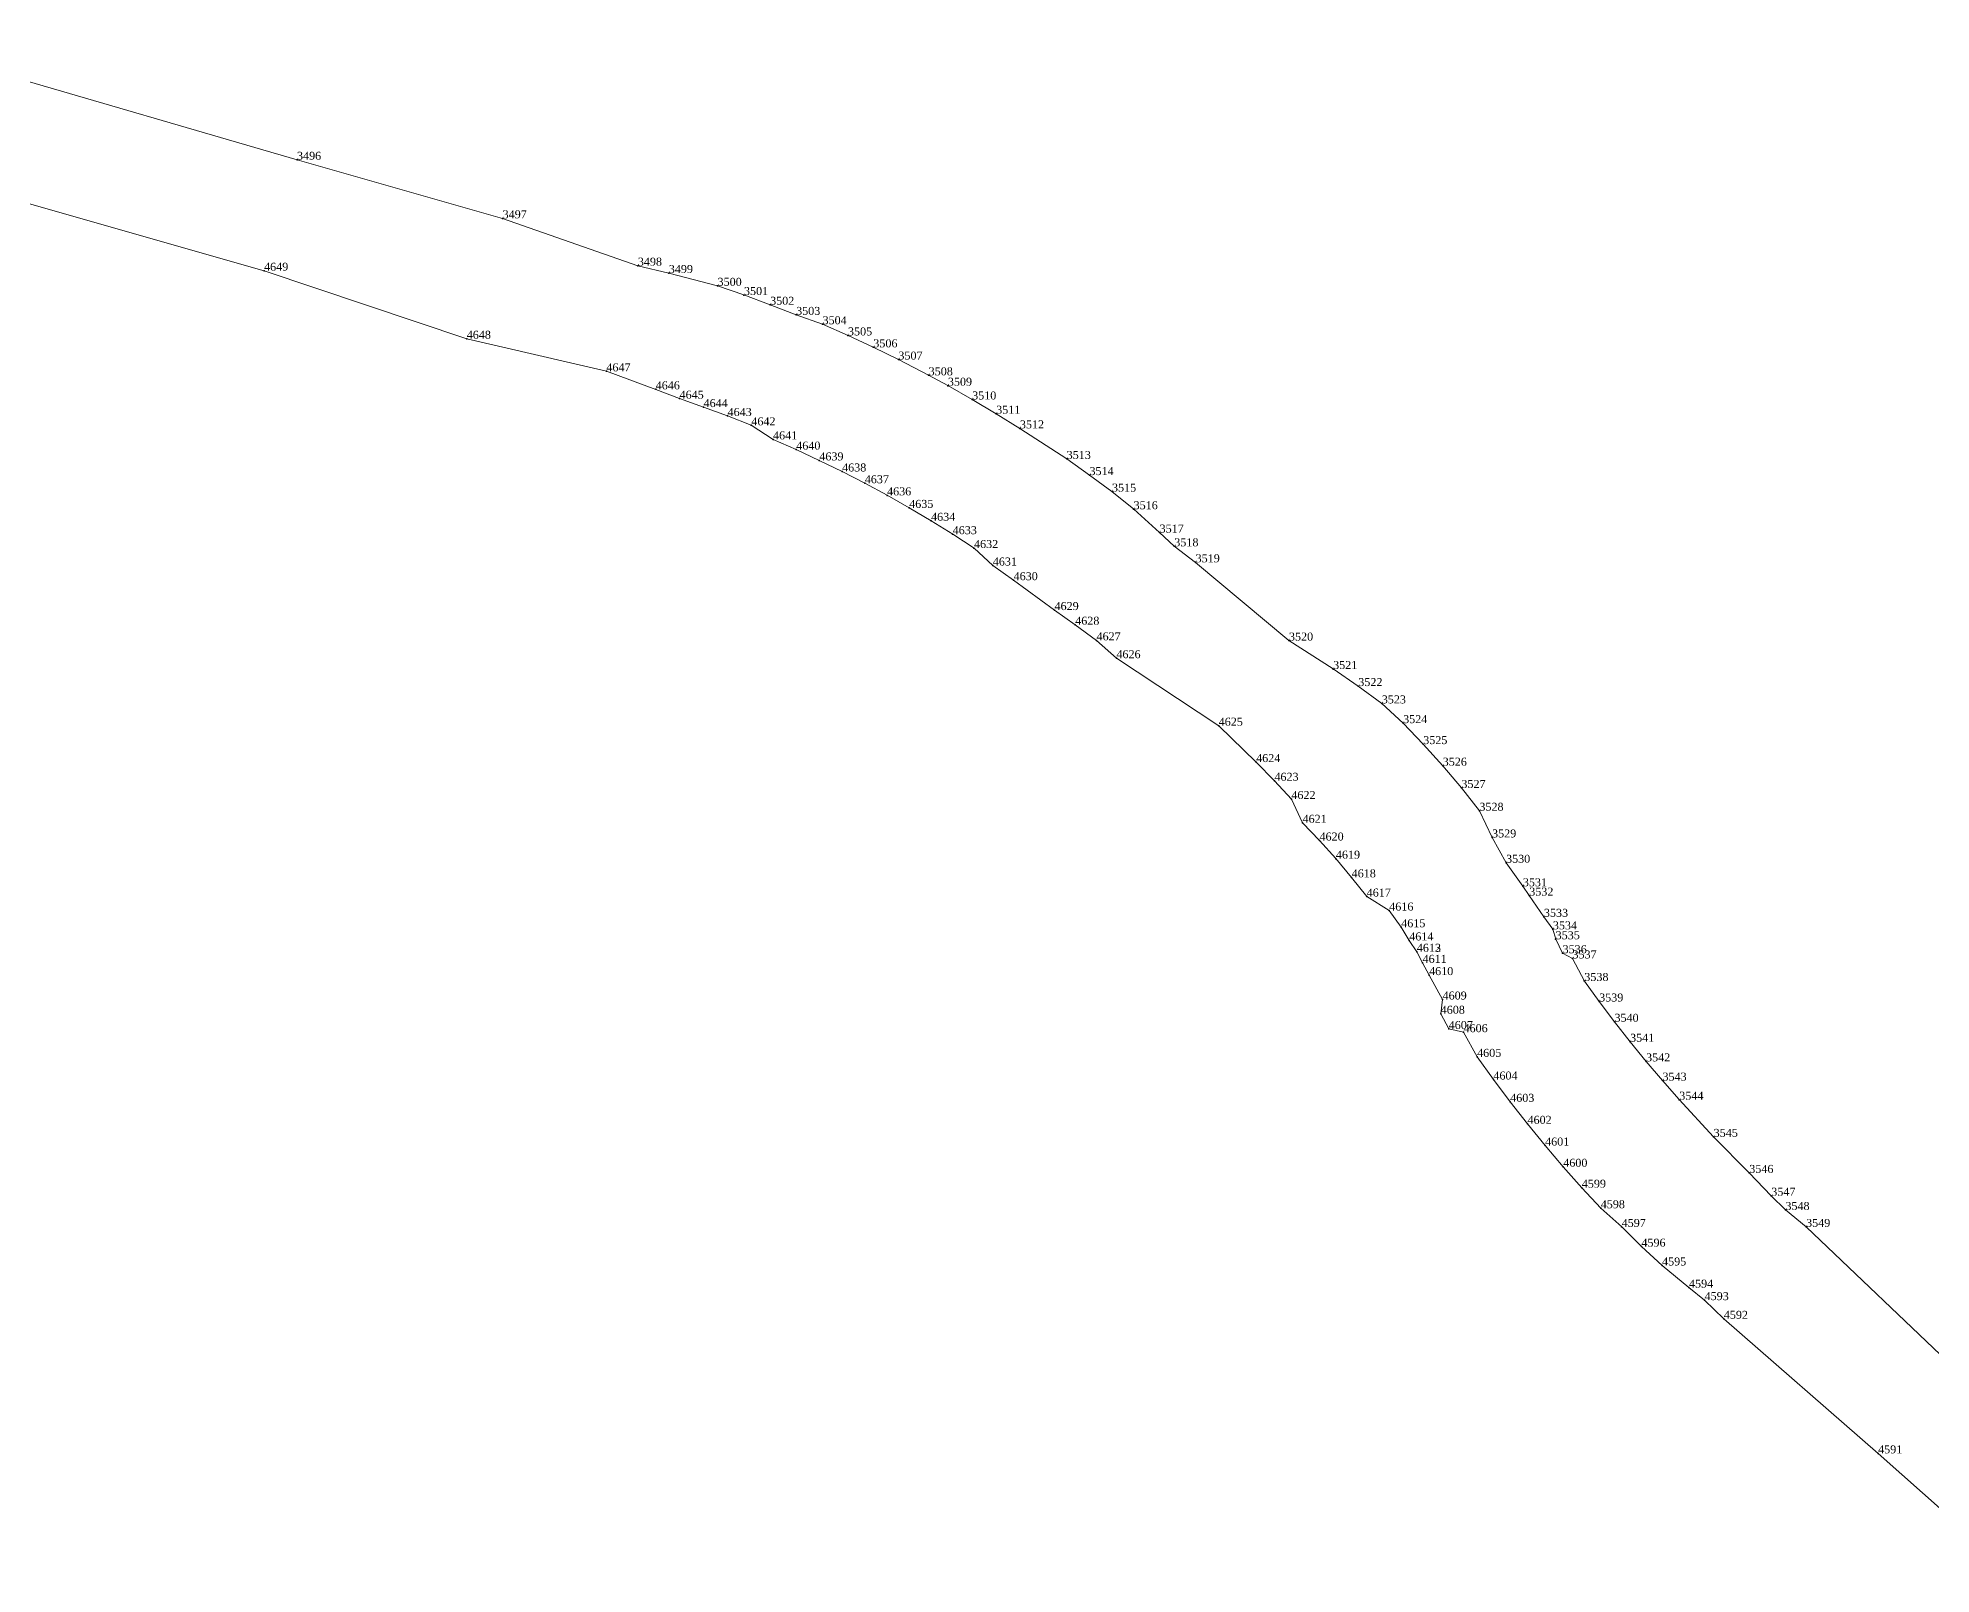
# Model space of a CAD drawing. Header units: metres. Extents: x 543554 to 549226, y 1840763 to 1844579.
# Drawn here: x 548434.5 to 548576.5, y 1842080.7 to 1842195.8 of the extents above; entities that cross this region are included whole.
import ezdxf

# ---------------------------------------------------------------- set-up
doc = ezdxf.new("R2010")
doc.units = ezdxf.units.M
doc.header["$MEASUREMENT"] = 0
for name, color, linetype, lineweight in [('Level 12', 7, 'Continuous', 0), ('Level 30', 7, 'Continuous', 0), ('Level 7', 7, 'Continuous', 0)]:
    doc.layers.add(name, color=color, linetype=linetype, lineweight=lineweight)
doc.styles.add('Style-Vntime', font='Vntime.shx')

# ---------------------------------------------------------------- blocks, each defined once
blk = doc.blocks.new('DDCT')
at = {"layer": 'Level 7', "color": 3, "linetype": 'Continuous', "lineweight": 30}
blk.add_point((0, 0), dxfattribs=at)
blk = doc.blocks.new('SHMIA_3495')
at = {"layer": 'Level 12', "color": 2, "linetype": 'Continuous', "lineweight": 0, "style": 'Style-Vntime'}
blk.add_text('3496', height=0.6, dxfattribs=at).set_placement((0, 0))
blk = doc.blocks.new('SHMIA_3496')
at = {"layer": 'Level 12', "color": 2, "linetype": 'Continuous', "lineweight": 0, "style": 'Style-Vntime'}
blk.add_text('3497', height=0.6, dxfattribs=at).set_placement((0, 0))
blk = doc.blocks.new('SHMIA_3497')
at = {"layer": 'Level 12', "color": 2, "linetype": 'Continuous', "lineweight": 0, "style": 'Style-Vntime'}
blk.add_text('3498', height=0.6, dxfattribs=at).set_placement((0, 0))
blk = doc.blocks.new('SHMIA_3498')
at = {"layer": 'Level 12', "color": 2, "linetype": 'Continuous', "lineweight": 0, "style": 'Style-Vntime'}
blk.add_text('3499', height=0.6, dxfattribs=at).set_placement((0, 0))
blk = doc.blocks.new('SHMIA_3499')
at = {"layer": 'Level 12', "color": 2, "linetype": 'Continuous', "lineweight": 0, "style": 'Style-Vntime'}
blk.add_text('3500', height=0.6, dxfattribs=at).set_placement((0, 0))
blk = doc.blocks.new('SHMIA_3500')
at = {"layer": 'Level 12', "color": 2, "linetype": 'Continuous', "lineweight": 0, "style": 'Style-Vntime'}
blk.add_text('3501', height=0.6, dxfattribs=at).set_placement((0, 0))
blk = doc.blocks.new('SHMIA_3501')
at = {"layer": 'Level 12', "color": 2, "linetype": 'Continuous', "lineweight": 0, "style": 'Style-Vntime'}
blk.add_text('3502', height=0.6, dxfattribs=at).set_placement((0, 0))
blk = doc.blocks.new('SHMIA_3502')
at = {"layer": 'Level 12', "color": 2, "linetype": 'Continuous', "lineweight": 0, "style": 'Style-Vntime'}
blk.add_text('3503', height=0.6, dxfattribs=at).set_placement((0, 0))
blk = doc.blocks.new('SHMIA_3503')
at = {"layer": 'Level 12', "color": 2, "linetype": 'Continuous', "lineweight": 0, "style": 'Style-Vntime'}
blk.add_text('3504', height=0.6, dxfattribs=at).set_placement((0, 0))
blk = doc.blocks.new('SHMIA_3504')
at = {"layer": 'Level 12', "color": 2, "linetype": 'Continuous', "lineweight": 0, "style": 'Style-Vntime'}
blk.add_text('3505', height=0.6, dxfattribs=at).set_placement((0, 0))
blk = doc.blocks.new('SHMIA_3505')
at = {"layer": 'Level 12', "color": 2, "linetype": 'Continuous', "lineweight": 0, "style": 'Style-Vntime'}
blk.add_text('3506', height=0.6, dxfattribs=at).set_placement((0, 0))
blk = doc.blocks.new('SHMIA_3506')
at = {"layer": 'Level 12', "color": 2, "linetype": 'Continuous', "lineweight": 0, "style": 'Style-Vntime'}
blk.add_text('3507', height=0.6, dxfattribs=at).set_placement((0, 0))
blk = doc.blocks.new('SHMIA_3507')
at = {"layer": 'Level 12', "color": 2, "linetype": 'Continuous', "lineweight": 0, "style": 'Style-Vntime'}
blk.add_text('3508', height=0.6, dxfattribs=at).set_placement((0, 0))
blk = doc.blocks.new('SHMIA_3508')
at = {"layer": 'Level 12', "color": 2, "linetype": 'Continuous', "lineweight": 0, "style": 'Style-Vntime'}
blk.add_text('3509', height=0.6, dxfattribs=at).set_placement((0, 0))
blk = doc.blocks.new('SHMIA_3509')
at = {"layer": 'Level 12', "color": 2, "linetype": 'Continuous', "lineweight": 0, "style": 'Style-Vntime'}
blk.add_text('3510', height=0.6, dxfattribs=at).set_placement((0, 0))
blk = doc.blocks.new('SHMIA_3510')
at = {"layer": 'Level 12', "color": 2, "linetype": 'Continuous', "lineweight": 0, "style": 'Style-Vntime'}
blk.add_text('3511', height=0.6, dxfattribs=at).set_placement((0, 0))
blk = doc.blocks.new('SHMIA_3511')
at = {"layer": 'Level 12', "color": 2, "linetype": 'Continuous', "lineweight": 0, "style": 'Style-Vntime'}
blk.add_text('3512', height=0.6, dxfattribs=at).set_placement((0, 0))
blk = doc.blocks.new('SHMIA_3512')
at = {"layer": 'Level 12', "color": 2, "linetype": 'Continuous', "lineweight": 0, "style": 'Style-Vntime'}
blk.add_text('3513', height=0.6, dxfattribs=at).set_placement((0, 0))
blk = doc.blocks.new('SHMIA_3513')
at = {"layer": 'Level 12', "color": 2, "linetype": 'Continuous', "lineweight": 0, "style": 'Style-Vntime'}
blk.add_text('3514', height=0.6, dxfattribs=at).set_placement((0, 0))
blk = doc.blocks.new('SHMIA_3514')
at = {"layer": 'Level 12', "color": 2, "linetype": 'Continuous', "lineweight": 0, "style": 'Style-Vntime'}
blk.add_text('3515', height=0.6, dxfattribs=at).set_placement((0, 0))
blk = doc.blocks.new('SHMIA_3515')
at = {"layer": 'Level 12', "color": 2, "linetype": 'Continuous', "lineweight": 0, "style": 'Style-Vntime'}
blk.add_text('3516', height=0.6, dxfattribs=at).set_placement((0, 0))
blk = doc.blocks.new('SHMIA_3516')
at = {"layer": 'Level 12', "color": 2, "linetype": 'Continuous', "lineweight": 0, "style": 'Style-Vntime'}
blk.add_text('3517', height=0.6, dxfattribs=at).set_placement((0, 0))
blk = doc.blocks.new('SHMIA_3517')
at = {"layer": 'Level 12', "color": 2, "linetype": 'Continuous', "lineweight": 0, "style": 'Style-Vntime'}
blk.add_text('3518', height=0.6, dxfattribs=at).set_placement((0, 0))
blk = doc.blocks.new('SHMIA_3518')
at = {"layer": 'Level 12', "color": 2, "linetype": 'Continuous', "lineweight": 0, "style": 'Style-Vntime'}
blk.add_text('3519', height=0.6, dxfattribs=at).set_placement((0, 0))
blk = doc.blocks.new('SHMIA_3519')
at = {"layer": 'Level 12', "color": 2, "linetype": 'Continuous', "lineweight": 0, "style": 'Style-Vntime'}
blk.add_text('3520', height=0.6, dxfattribs=at).set_placement((0, 0))
blk = doc.blocks.new('SHMIA_3520')
at = {"layer": 'Level 12', "color": 2, "linetype": 'Continuous', "lineweight": 0, "style": 'Style-Vntime'}
blk.add_text('3521', height=0.6, dxfattribs=at).set_placement((0, 0))
blk = doc.blocks.new('SHMIA_3521')
at = {"layer": 'Level 12', "color": 2, "linetype": 'Continuous', "lineweight": 0, "style": 'Style-Vntime'}
blk.add_text('3522', height=0.6, dxfattribs=at).set_placement((0, 0))
blk = doc.blocks.new('SHMIA_3522')
at = {"layer": 'Level 12', "color": 2, "linetype": 'Continuous', "lineweight": 0, "style": 'Style-Vntime'}
blk.add_text('3523', height=0.6, dxfattribs=at).set_placement((0, 0))
blk = doc.blocks.new('SHMIA_3523')
at = {"layer": 'Level 12', "color": 2, "linetype": 'Continuous', "lineweight": 0, "style": 'Style-Vntime'}
blk.add_text('3524', height=0.6, dxfattribs=at).set_placement((0, 0))
blk = doc.blocks.new('SHMIA_3524')
at = {"layer": 'Level 12', "color": 2, "linetype": 'Continuous', "lineweight": 0, "style": 'Style-Vntime'}
blk.add_text('3525', height=0.6, dxfattribs=at).set_placement((0, 0))
blk = doc.blocks.new('SHMIA_3525')
at = {"layer": 'Level 12', "color": 2, "linetype": 'Continuous', "lineweight": 0, "style": 'Style-Vntime'}
blk.add_text('3526', height=0.6, dxfattribs=at).set_placement((0, 0))
blk = doc.blocks.new('SHMIA_3526')
at = {"layer": 'Level 12', "color": 2, "linetype": 'Continuous', "lineweight": 0, "style": 'Style-Vntime'}
blk.add_text('3527', height=0.6, dxfattribs=at).set_placement((0, 0))
blk = doc.blocks.new('SHMIA_3527')
at = {"layer": 'Level 12', "color": 2, "linetype": 'Continuous', "lineweight": 0, "style": 'Style-Vntime'}
blk.add_text('3528', height=0.6, dxfattribs=at).set_placement((0, 0))
blk = doc.blocks.new('SHMIA_3528')
at = {"layer": 'Level 12', "color": 2, "linetype": 'Continuous', "lineweight": 0, "style": 'Style-Vntime'}
blk.add_text('3529', height=0.6, dxfattribs=at).set_placement((0, 0))
blk = doc.blocks.new('SHMIA_3529')
at = {"layer": 'Level 12', "color": 2, "linetype": 'Continuous', "lineweight": 0, "style": 'Style-Vntime'}
blk.add_text('3530', height=0.6, dxfattribs=at).set_placement((0, 0))
blk = doc.blocks.new('SHMIA_3530')
at = {"layer": 'Level 12', "color": 2, "linetype": 'Continuous', "lineweight": 0, "style": 'Style-Vntime'}
blk.add_text('3531', height=0.6, dxfattribs=at).set_placement((0, 0))
blk = doc.blocks.new('SHMIA_3531')
at = {"layer": 'Level 12', "color": 2, "linetype": 'Continuous', "lineweight": 0, "style": 'Style-Vntime'}
blk.add_text('3532', height=0.6, dxfattribs=at).set_placement((0, 0))
blk = doc.blocks.new('SHMIA_3532')
at = {"layer": 'Level 12', "color": 2, "linetype": 'Continuous', "lineweight": 0, "style": 'Style-Vntime'}
blk.add_text('3533', height=0.6, dxfattribs=at).set_placement((0, 0))
blk = doc.blocks.new('SHMIA_3533')
at = {"layer": 'Level 12', "color": 2, "linetype": 'Continuous', "lineweight": 0, "style": 'Style-Vntime'}
blk.add_text('3534', height=0.6, dxfattribs=at).set_placement((0, 0))
blk = doc.blocks.new('SHMIA_3534')
at = {"layer": 'Level 12', "color": 2, "linetype": 'Continuous', "lineweight": 0, "style": 'Style-Vntime'}
blk.add_text('3535', height=0.6, dxfattribs=at).set_placement((0, 0))
blk = doc.blocks.new('SHMIA_3535')
at = {"layer": 'Level 12', "color": 2, "linetype": 'Continuous', "lineweight": 0, "style": 'Style-Vntime'}
blk.add_text('3536', height=0.6, dxfattribs=at).set_placement((0, 0))
blk = doc.blocks.new('SHMIA_3536')
at = {"layer": 'Level 12', "color": 2, "linetype": 'Continuous', "lineweight": 0, "style": 'Style-Vntime'}
blk.add_text('3537', height=0.6, dxfattribs=at).set_placement((0, 0))
blk = doc.blocks.new('SHMIA_3537')
at = {"layer": 'Level 12', "color": 2, "linetype": 'Continuous', "lineweight": 0, "style": 'Style-Vntime'}
blk.add_text('3538', height=0.6, dxfattribs=at).set_placement((0, 0))
blk = doc.blocks.new('SHMIA_3538')
at = {"layer": 'Level 12', "color": 2, "linetype": 'Continuous', "lineweight": 0, "style": 'Style-Vntime'}
blk.add_text('3539', height=0.6, dxfattribs=at).set_placement((0, 0))
blk = doc.blocks.new('SHMIA_3539')
at = {"layer": 'Level 12', "color": 2, "linetype": 'Continuous', "lineweight": 0, "style": 'Style-Vntime'}
blk.add_text('3540', height=0.6, dxfattribs=at).set_placement((0, 0))
blk = doc.blocks.new('SHMIA_3540')
at = {"layer": 'Level 12', "color": 2, "linetype": 'Continuous', "lineweight": 0, "style": 'Style-Vntime'}
blk.add_text('3541', height=0.6, dxfattribs=at).set_placement((0, 0))
blk = doc.blocks.new('SHMIA_3541')
at = {"layer": 'Level 12', "color": 2, "linetype": 'Continuous', "lineweight": 0, "style": 'Style-Vntime'}
blk.add_text('3542', height=0.6, dxfattribs=at).set_placement((0, 0))
blk = doc.blocks.new('SHMIA_3542')
at = {"layer": 'Level 12', "color": 2, "linetype": 'Continuous', "lineweight": 0, "style": 'Style-Vntime'}
blk.add_text('3543', height=0.6, dxfattribs=at).set_placement((0, 0))
blk = doc.blocks.new('SHMIA_3543')
at = {"layer": 'Level 12', "color": 2, "linetype": 'Continuous', "lineweight": 0, "style": 'Style-Vntime'}
blk.add_text('3544', height=0.6, dxfattribs=at).set_placement((0, 0))
blk = doc.blocks.new('SHMIA_3544')
at = {"layer": 'Level 12', "color": 2, "linetype": 'Continuous', "lineweight": 0, "style": 'Style-Vntime'}
blk.add_text('3545', height=0.6, dxfattribs=at).set_placement((0, 0))
blk = doc.blocks.new('SHMIA_3545')
at = {"layer": 'Level 12', "color": 2, "linetype": 'Continuous', "lineweight": 0, "style": 'Style-Vntime'}
blk.add_text('3546', height=0.6, dxfattribs=at).set_placement((0, 0))
blk = doc.blocks.new('SHMIA_3546')
at = {"layer": 'Level 12', "color": 2, "linetype": 'Continuous', "lineweight": 0, "style": 'Style-Vntime'}
blk.add_text('3547', height=0.6, dxfattribs=at).set_placement((0, 0))
blk = doc.blocks.new('SHMIA_3547')
at = {"layer": 'Level 12', "color": 2, "linetype": 'Continuous', "lineweight": 0, "style": 'Style-Vntime'}
blk.add_text('3548', height=0.6, dxfattribs=at).set_placement((0, 0))
blk = doc.blocks.new('SHMIA_3548')
at = {"layer": 'Level 12', "color": 2, "linetype": 'Continuous', "lineweight": 0, "style": 'Style-Vntime'}
blk.add_text('3549', height=0.6, dxfattribs=at).set_placement((0, 0))
blk = doc.blocks.new('SHMIA_4590')
at = {"layer": 'Level 12', "color": 2, "linetype": 'Continuous', "lineweight": 0, "style": 'Style-Vntime'}
blk.add_text('4591', height=0.6, dxfattribs=at).set_placement((0, 0))
blk = doc.blocks.new('SHMIA_4591')
at = {"layer": 'Level 12', "color": 2, "linetype": 'Continuous', "lineweight": 0, "style": 'Style-Vntime'}
blk.add_text('4592', height=0.6, dxfattribs=at).set_placement((0, 0))
blk = doc.blocks.new('SHMIA_4592')
at = {"layer": 'Level 12', "color": 2, "linetype": 'Continuous', "lineweight": 0, "style": 'Style-Vntime'}
blk.add_text('4593', height=0.6, dxfattribs=at).set_placement((0, 0))
blk = doc.blocks.new('SHMIA_4593')
at = {"layer": 'Level 12', "color": 2, "linetype": 'Continuous', "lineweight": 0, "style": 'Style-Vntime'}
blk.add_text('4594', height=0.6, dxfattribs=at).set_placement((0, 0))
blk = doc.blocks.new('SHMIA_4594')
at = {"layer": 'Level 12', "color": 2, "linetype": 'Continuous', "lineweight": 0, "style": 'Style-Vntime'}
blk.add_text('4595', height=0.6, dxfattribs=at).set_placement((0, 0))
blk = doc.blocks.new('SHMIA_4595')
at = {"layer": 'Level 12', "color": 2, "linetype": 'Continuous', "lineweight": 0, "style": 'Style-Vntime'}
blk.add_text('4596', height=0.6, dxfattribs=at).set_placement((0, 0))
blk = doc.blocks.new('SHMIA_4596')
at = {"layer": 'Level 12', "color": 2, "linetype": 'Continuous', "lineweight": 0, "style": 'Style-Vntime'}
blk.add_text('4597', height=0.6, dxfattribs=at).set_placement((0, 0))
blk = doc.blocks.new('SHMIA_4597')
at = {"layer": 'Level 12', "color": 2, "linetype": 'Continuous', "lineweight": 0, "style": 'Style-Vntime'}
blk.add_text('4598', height=0.6, dxfattribs=at).set_placement((0, 0))
blk = doc.blocks.new('SHMIA_4598')
at = {"layer": 'Level 12', "color": 2, "linetype": 'Continuous', "lineweight": 0, "style": 'Style-Vntime'}
blk.add_text('4599', height=0.6, dxfattribs=at).set_placement((0, 0))
blk = doc.blocks.new('SHMIA_4599')
at = {"layer": 'Level 12', "color": 2, "linetype": 'Continuous', "lineweight": 0, "style": 'Style-Vntime'}
blk.add_text('4600', height=0.6, dxfattribs=at).set_placement((0, 0))
blk = doc.blocks.new('SHMIA_4600')
at = {"layer": 'Level 12', "color": 2, "linetype": 'Continuous', "lineweight": 0, "style": 'Style-Vntime'}
blk.add_text('4601', height=0.6, dxfattribs=at).set_placement((0, 0))
blk = doc.blocks.new('SHMIA_4601')
at = {"layer": 'Level 12', "color": 2, "linetype": 'Continuous', "lineweight": 0, "style": 'Style-Vntime'}
blk.add_text('4602', height=0.6, dxfattribs=at).set_placement((0, 0))
blk = doc.blocks.new('SHMIA_4602')
at = {"layer": 'Level 12', "color": 2, "linetype": 'Continuous', "lineweight": 0, "style": 'Style-Vntime'}
blk.add_text('4603', height=0.6, dxfattribs=at).set_placement((0, 0))
blk = doc.blocks.new('SHMIA_4603')
at = {"layer": 'Level 12', "color": 2, "linetype": 'Continuous', "lineweight": 0, "style": 'Style-Vntime'}
blk.add_text('4604', height=0.6, dxfattribs=at).set_placement((0, 0))
blk = doc.blocks.new('SHMIA_4604')
at = {"layer": 'Level 12', "color": 2, "linetype": 'Continuous', "lineweight": 0, "style": 'Style-Vntime'}
blk.add_text('4605', height=0.6, dxfattribs=at).set_placement((0, 0))
blk = doc.blocks.new('SHMIA_4605')
at = {"layer": 'Level 12', "color": 2, "linetype": 'Continuous', "lineweight": 0, "style": 'Style-Vntime'}
blk.add_text('4606', height=0.6, dxfattribs=at).set_placement((0, 0))
blk = doc.blocks.new('SHMIA_4606')
at = {"layer": 'Level 12', "color": 2, "linetype": 'Continuous', "lineweight": 0, "style": 'Style-Vntime'}
blk.add_text('4607', height=0.6, dxfattribs=at).set_placement((0, 0))
blk = doc.blocks.new('SHMIA_4607')
at = {"layer": 'Level 12', "color": 2, "linetype": 'Continuous', "lineweight": 0, "style": 'Style-Vntime'}
blk.add_text('4608', height=0.6, dxfattribs=at).set_placement((0, 0))
blk = doc.blocks.new('SHMIA_4608')
at = {"layer": 'Level 12', "color": 2, "linetype": 'Continuous', "lineweight": 0, "style": 'Style-Vntime'}
blk.add_text('4609', height=0.6, dxfattribs=at).set_placement((0, 0))
blk = doc.blocks.new('SHMIA_4609')
at = {"layer": 'Level 12', "color": 2, "linetype": 'Continuous', "lineweight": 0, "style": 'Style-Vntime'}
blk.add_text('4610', height=0.6, dxfattribs=at).set_placement((0, 0))
blk = doc.blocks.new('SHMIA_4610')
at = {"layer": 'Level 12', "color": 2, "linetype": 'Continuous', "lineweight": 0, "style": 'Style-Vntime'}
blk.add_text('4611', height=0.6, dxfattribs=at).set_placement((0, 0))
blk = doc.blocks.new('SHMIA_4611')
at = {"layer": 'Level 12', "color": 2, "linetype": 'Continuous', "lineweight": 0, "style": 'Style-Vntime'}
blk.add_text('4612', height=0.6, dxfattribs=at).set_placement((0, 0))
blk = doc.blocks.new('SHMIA_4612')
at = {"layer": 'Level 12', "color": 2, "linetype": 'Continuous', "lineweight": 0, "style": 'Style-Vntime'}
blk.add_text('4613', height=0.6, dxfattribs=at).set_placement((0, 0))
blk = doc.blocks.new('SHMIA_4613')
at = {"layer": 'Level 12', "color": 2, "linetype": 'Continuous', "lineweight": 0, "style": 'Style-Vntime'}
blk.add_text('4614', height=0.6, dxfattribs=at).set_placement((0, 0))
blk = doc.blocks.new('SHMIA_4614')
at = {"layer": 'Level 12', "color": 2, "linetype": 'Continuous', "lineweight": 0, "style": 'Style-Vntime'}
blk.add_text('4615', height=0.6, dxfattribs=at).set_placement((0, 0))
blk = doc.blocks.new('SHMIA_4615')
at = {"layer": 'Level 12', "color": 2, "linetype": 'Continuous', "lineweight": 0, "style": 'Style-Vntime'}
blk.add_text('4616', height=0.6, dxfattribs=at).set_placement((0, 0))
blk = doc.blocks.new('SHMIA_4616')
at = {"layer": 'Level 12', "color": 2, "linetype": 'Continuous', "lineweight": 0, "style": 'Style-Vntime'}
blk.add_text('4617', height=0.6, dxfattribs=at).set_placement((0, 0))
blk = doc.blocks.new('SHMIA_4617')
at = {"layer": 'Level 12', "color": 2, "linetype": 'Continuous', "lineweight": 0, "style": 'Style-Vntime'}
blk.add_text('4618', height=0.6, dxfattribs=at).set_placement((0, 0))
blk = doc.blocks.new('SHMIA_4618')
at = {"layer": 'Level 12', "color": 2, "linetype": 'Continuous', "lineweight": 0, "style": 'Style-Vntime'}
blk.add_text('4619', height=0.6, dxfattribs=at).set_placement((0, 0))
blk = doc.blocks.new('SHMIA_4619')
at = {"layer": 'Level 12', "color": 2, "linetype": 'Continuous', "lineweight": 0, "style": 'Style-Vntime'}
blk.add_text('4620', height=0.6, dxfattribs=at).set_placement((0, 0))
blk = doc.blocks.new('SHMIA_4620')
at = {"layer": 'Level 12', "color": 2, "linetype": 'Continuous', "lineweight": 0, "style": 'Style-Vntime'}
blk.add_text('4621', height=0.6, dxfattribs=at).set_placement((0, 0))
blk = doc.blocks.new('SHMIA_4621')
at = {"layer": 'Level 12', "color": 2, "linetype": 'Continuous', "lineweight": 0, "style": 'Style-Vntime'}
blk.add_text('4622', height=0.6, dxfattribs=at).set_placement((0, 0))
blk = doc.blocks.new('SHMIA_4622')
at = {"layer": 'Level 12', "color": 2, "linetype": 'Continuous', "lineweight": 0, "style": 'Style-Vntime'}
blk.add_text('4623', height=0.6, dxfattribs=at).set_placement((0, 0))
blk = doc.blocks.new('SHMIA_4623')
at = {"layer": 'Level 12', "color": 2, "linetype": 'Continuous', "lineweight": 0, "style": 'Style-Vntime'}
blk.add_text('4624', height=0.6, dxfattribs=at).set_placement((0, 0))
blk = doc.blocks.new('SHMIA_4624')
at = {"layer": 'Level 12', "color": 2, "linetype": 'Continuous', "lineweight": 0, "style": 'Style-Vntime'}
blk.add_text('4625', height=0.6, dxfattribs=at).set_placement((0, 0))
blk = doc.blocks.new('SHMIA_4625')
at = {"layer": 'Level 12', "color": 2, "linetype": 'Continuous', "lineweight": 0, "style": 'Style-Vntime'}
blk.add_text('4626', height=0.6, dxfattribs=at).set_placement((0, 0))
blk = doc.blocks.new('SHMIA_4626')
at = {"layer": 'Level 12', "color": 2, "linetype": 'Continuous', "lineweight": 0, "style": 'Style-Vntime'}
blk.add_text('4627', height=0.6, dxfattribs=at).set_placement((0, 0))
blk = doc.blocks.new('SHMIA_4627')
at = {"layer": 'Level 12', "color": 2, "linetype": 'Continuous', "lineweight": 0, "style": 'Style-Vntime'}
blk.add_text('4628', height=0.6, dxfattribs=at).set_placement((0, 0))
blk = doc.blocks.new('SHMIA_4628')
at = {"layer": 'Level 12', "color": 2, "linetype": 'Continuous', "lineweight": 0, "style": 'Style-Vntime'}
blk.add_text('4629', height=0.6, dxfattribs=at).set_placement((0, 0))
blk = doc.blocks.new('SHMIA_4629')
at = {"layer": 'Level 12', "color": 2, "linetype": 'Continuous', "lineweight": 0, "style": 'Style-Vntime'}
blk.add_text('4630', height=0.6, dxfattribs=at).set_placement((0, 0))
blk = doc.blocks.new('SHMIA_4630')
at = {"layer": 'Level 12', "color": 2, "linetype": 'Continuous', "lineweight": 0, "style": 'Style-Vntime'}
blk.add_text('4631', height=0.6, dxfattribs=at).set_placement((0, 0))
blk = doc.blocks.new('SHMIA_4631')
at = {"layer": 'Level 12', "color": 2, "linetype": 'Continuous', "lineweight": 0, "style": 'Style-Vntime'}
blk.add_text('4632', height=0.6, dxfattribs=at).set_placement((0, 0))
blk = doc.blocks.new('SHMIA_4632')
at = {"layer": 'Level 12', "color": 2, "linetype": 'Continuous', "lineweight": 0, "style": 'Style-Vntime'}
blk.add_text('4633', height=0.6, dxfattribs=at).set_placement((0, 0))
blk = doc.blocks.new('SHMIA_4633')
at = {"layer": 'Level 12', "color": 2, "linetype": 'Continuous', "lineweight": 0, "style": 'Style-Vntime'}
blk.add_text('4634', height=0.6, dxfattribs=at).set_placement((0, 0))
blk = doc.blocks.new('SHMIA_4634')
at = {"layer": 'Level 12', "color": 2, "linetype": 'Continuous', "lineweight": 0, "style": 'Style-Vntime'}
blk.add_text('4635', height=0.6, dxfattribs=at).set_placement((0, 0))
blk = doc.blocks.new('SHMIA_4635')
at = {"layer": 'Level 12', "color": 2, "linetype": 'Continuous', "lineweight": 0, "style": 'Style-Vntime'}
blk.add_text('4636', height=0.6, dxfattribs=at).set_placement((0, 0))
blk = doc.blocks.new('SHMIA_4636')
at = {"layer": 'Level 12', "color": 2, "linetype": 'Continuous', "lineweight": 0, "style": 'Style-Vntime'}
blk.add_text('4637', height=0.6, dxfattribs=at).set_placement((0, 0))
blk = doc.blocks.new('SHMIA_4637')
at = {"layer": 'Level 12', "color": 2, "linetype": 'Continuous', "lineweight": 0, "style": 'Style-Vntime'}
blk.add_text('4638', height=0.6, dxfattribs=at).set_placement((0, 0))
blk = doc.blocks.new('SHMIA_4638')
at = {"layer": 'Level 12', "color": 2, "linetype": 'Continuous', "lineweight": 0, "style": 'Style-Vntime'}
blk.add_text('4639', height=0.6, dxfattribs=at).set_placement((0, 0))
blk = doc.blocks.new('SHMIA_4639')
at = {"layer": 'Level 12', "color": 2, "linetype": 'Continuous', "lineweight": 0, "style": 'Style-Vntime'}
blk.add_text('4640', height=0.6, dxfattribs=at).set_placement((0, 0))
blk = doc.blocks.new('SHMIA_4640')
at = {"layer": 'Level 12', "color": 2, "linetype": 'Continuous', "lineweight": 0, "style": 'Style-Vntime'}
blk.add_text('4641', height=0.6, dxfattribs=at).set_placement((0, 0))
blk = doc.blocks.new('SHMIA_4641')
at = {"layer": 'Level 12', "color": 2, "linetype": 'Continuous', "lineweight": 0, "style": 'Style-Vntime'}
blk.add_text('4642', height=0.6, dxfattribs=at).set_placement((0, 0))
blk = doc.blocks.new('SHMIA_4642')
at = {"layer": 'Level 12', "color": 2, "linetype": 'Continuous', "lineweight": 0, "style": 'Style-Vntime'}
blk.add_text('4643', height=0.6, dxfattribs=at).set_placement((0, 0))
blk = doc.blocks.new('SHMIA_4643')
at = {"layer": 'Level 12', "color": 2, "linetype": 'Continuous', "lineweight": 0, "style": 'Style-Vntime'}
blk.add_text('4644', height=0.6, dxfattribs=at).set_placement((0, 0))
blk = doc.blocks.new('SHMIA_4644')
at = {"layer": 'Level 12', "color": 2, "linetype": 'Continuous', "lineweight": 0, "style": 'Style-Vntime'}
blk.add_text('4645', height=0.6, dxfattribs=at).set_placement((0, 0))
blk = doc.blocks.new('SHMIA_4645')
at = {"layer": 'Level 12', "color": 2, "linetype": 'Continuous', "lineweight": 0, "style": 'Style-Vntime'}
blk.add_text('4646', height=0.6, dxfattribs=at).set_placement((0, 0))
blk = doc.blocks.new('SHMIA_4646')
at = {"layer": 'Level 12', "color": 2, "linetype": 'Continuous', "lineweight": 0, "style": 'Style-Vntime'}
blk.add_text('4647', height=0.6, dxfattribs=at).set_placement((0, 0))
blk = doc.blocks.new('SHMIA_4647')
at = {"layer": 'Level 12', "color": 2, "linetype": 'Continuous', "lineweight": 0, "style": 'Style-Vntime'}
blk.add_text('4648', height=0.6, dxfattribs=at).set_placement((0, 0))
blk = doc.blocks.new('SHMIA_4648')
at = {"layer": 'Level 12', "color": 2, "linetype": 'Continuous', "lineweight": 0, "style": 'Style-Vntime'}
blk.add_text('4649', height=0.6, dxfattribs=at).set_placement((0, 0))

msp = doc.modelspace()

# ---------------------------------------------------------------- linework, layer by layer
at = {"layer": 'Level 30', "color": 2, "linetype": 'Continuous', "lineweight": 0, "flags": 128}
for points in [[(548582.6975, 1842080.6582), (548572.4823, 1842089.7127), (548560.905, 1842099.8037), (548559.473, 1842101.2025), (548558.2989, 1842102.14), (548556.2788, 1842103.8031), (548554.7311, 1842105.2123), (548553.252, 1842106.6929), (548551.6807, 1842108.0879), (548550.2597, 1842109.6289), (548548.8697, 1842111.198), (548547.5115, 1842112.7946), (548546.1854, 1842114.4181), (548544.8921, 1842116.0677), (548543.632, 1842117.7429), (548542.4057, 1842119.4429), (548541.3939, 1842121.2891), (548540.2842, 1842121.5321), (548539.6835, 1842122.6733), (548539.8215, 1842123.736), (548538.8134, 1842125.5705), (548538.3237, 1842126.4943), (548537.8906, 1842127.3184), (548537.8906, 1842127.3185), (548537.3209, 1842128.1739), (548536.7156, 1842129.1587), (548535.8212, 1842130.406), (548534.1331, 1842131.456), (548532.998, 1842132.8971), (548531.8168, 1842134.3005), (548530.5905, 1842135.6649), (548529.3205, 1842136.9886), (548528.4783, 1842138.7676), (548527.2147, 1842140.1408), (548525.8373, 1842141.5404), (548523.029, 1842144.2666), (548515.3569, 1842149.326), (548513.8699, 1842150.6663), (548512.2733, 1842151.8362), (548510.7169, 1842152.9374), (548507.6454, 1842155.1802), (548506.0937, 1842156.2781), (548504.681, 1842157.5871), (548503.0817, 1842158.6252), (548501.462, 1842159.6312), (548499.8224, 1842160.6045), (548498.1637, 1842161.5448), (548496.4866, 1842162.4518), (548494.7916, 1842163.3251), (548493.0795, 1842164.1643), (548491.351, 1842164.9691), (548489.6067, 1842165.7391), (548487.9766, 1842166.7922), (548486.1965, 1842167.4944), (548484.4028, 1842168.1609), (548482.5961, 1842168.7914), (548480.8094, 1842169.488), (548477.1103, 1842170.8416), (548466.6405, 1842173.2811), (548451.4352, 1842178.3798), (548390.2423, 1842195.8401)], [(548431.0728, 1842193.3556), (548453.9138, 1842186.6995), (548469.3301, 1842182.3091), (548479.4683, 1842178.7567), (548481.788, 1842178.2076), (548485.454, 1842177.2526), (548487.4294, 1842176.5633), (548489.3906, 1842175.8346), (548491.3368, 1842175.0668), (548493.3153, 1842174.3721), (548495.2315, 1842173.5262), (548497.1304, 1842172.6421), (548499.0112, 1842171.7202), (548501.2802, 1842170.5449), (548502.7156, 1842169.7645), (548504.5378, 1842168.7315), (548506.3389, 1842167.6622), (548508.1183, 1842166.5572), (548511.6321, 1842164.2748), (548513.3427, 1842163.0645), (548515.0287, 1842161.8203), (548516.6543, 1842160.4977), (548518.6017, 1842158.7451), (548519.7032, 1842157.7234), (548521.2994, 1842156.5152), (548528.3026, 1842150.6465), (548531.608, 1842148.5217), (548533.4984, 1842147.2355), (548535.2641, 1842145.9449), (548536.8628, 1842144.4637), (548538.3717, 1842142.8908), (548539.8288, 1842141.2698), (548541.2323, 1842139.6022), (548542.581, 1842137.8899), (548543.5298, 1842135.8903), (548544.5804, 1842133.9884), (548545.842, 1842132.2303), (548546.3197, 1842131.5317), (548547.4165, 1842129.9435), (548548.0902, 1842129.0022), (548548.3013, 1842128.257), (548548.815, 1842127.2082), (548549.5603, 1842126.8153), (548550.4527, 1842125.1261), (548551.5638, 1842123.5859), (548552.7054, 1842122.0682), (548553.8772, 1842120.5736), (548555.0786, 1842119.1027), (548556.3092, 1842117.6562), (548557.5684, 1842116.2346), (548560.1454, 1842113.4431), (548562.8183, 1842110.7405), (548564.4723, 1842109.0259), (548565.532, 1842107.9608), (548567.0783, 1842106.6896), (548578.2137, 1842096.1056)]]:
    msp.add_lwpolyline(points, dxfattribs=at)

# ---------------------------------------------------------------- block references
at = {"layer": 'Level 12', "color": 2, "linetype": 'Continuous', "lineweight": 0}
for name, p in [('SHMIA_3495', (548453.91, 1842186.7)), ('SHMIA_3496', (548469.33, 1842182.31)), ('SHMIA_4648', (548451.44, 1842178.38)), ('SHMIA_3497', (548479.47, 1842178.76)), ('SHMIA_3498', (548481.79, 1842178.21)), ('SHMIA_3499', (548485.45, 1842177.25)), ('SHMIA_3500', (548487.43, 1842176.56)), ('SHMIA_3501', (548489.39, 1842175.83)), ('SHMIA_3502', (548491.34, 1842175.07)), ('SHMIA_3503', (548493.32, 1842174.37)), ('SHMIA_4647', (548466.64, 1842173.28)), ('SHMIA_3504', (548495.23, 1842173.53)), ('SHMIA_3505', (548497.13, 1842172.64)), ('SHMIA_3506', (548499.01, 1842171.72)), ('SHMIA_4646', (548477.11, 1842170.84)), ('SHMIA_3507', (548501.28, 1842170.54)), ('SHMIA_3508', (548502.72, 1842169.76)), ('SHMIA_4645', (548480.81, 1842169.49)), ('SHMIA_4644', (548482.6, 1842168.79)), ('SHMIA_3509', (548504.54, 1842168.73)), ('SHMIA_4643', (548484.4, 1842168.16)), ('SHMIA_4642', (548486.2, 1842167.49)), ('SHMIA_3510', (548506.34, 1842167.66)), ('SHMIA_4641', (548487.98, 1842166.79)), ('SHMIA_4640', (548489.61, 1842165.74)), ('SHMIA_3511', (548508.12, 1842166.56)), ('SHMIA_4639', (548491.35, 1842164.97)), ('SHMIA_4638', (548493.08, 1842164.16)), ('SHMIA_3512', (548511.63, 1842164.27)), ('SHMIA_4637', (548494.79, 1842163.33)), ('SHMIA_3513', (548513.34, 1842163.06)), ('SHMIA_4636', (548496.49, 1842162.45)), ('SHMIA_4635', (548498.16, 1842161.54)), ('SHMIA_3514', (548515.03, 1842161.82)), ('SHMIA_4634', (548499.82, 1842160.6)), ('SHMIA_3515', (548516.65, 1842160.5)), ('SHMIA_4633', (548501.46, 1842159.63)), ('SHMIA_4632', (548503.08, 1842158.63)), ('SHMIA_3516', (548518.6, 1842158.75)), ('SHMIA_4631', (548504.68, 1842157.59)), ('SHMIA_3517', (548519.7, 1842157.72)), ('SHMIA_4630', (548506.09, 1842156.28)), ('SHMIA_3518', (548521.3, 1842156.52)), ('SHMIA_4629', (548507.65, 1842155.18)), ('SHMIA_4628', (548510.72, 1842152.94)), ('SHMIA_4627', (548512.27, 1842151.84)), ('SHMIA_4626', (548513.87, 1842150.67)), ('SHMIA_3519', (548528.3, 1842150.65)), ('SHMIA_4625', (548515.36, 1842149.33)), ('SHMIA_3520', (548531.61, 1842148.52)), ('SHMIA_3521', (548533.5, 1842147.24)), ('SHMIA_3522', (548535.26, 1842145.94)), ('SHMIA_4624', (548523.03, 1842144.27)), ('SHMIA_3523', (548536.86, 1842144.46)), ('SHMIA_3524', (548538.37, 1842142.89)), ('SHMIA_4623', (548525.84, 1842141.54)), ('SHMIA_4622', (548527.21, 1842140.14)), ('SHMIA_3525', (548539.83, 1842141.27)), ('SHMIA_4621', (548528.48, 1842138.77)), ('SHMIA_3526', (548541.23, 1842139.6)), ('SHMIA_3527', (548542.58, 1842137.89)), ('SHMIA_4620', (548529.32, 1842136.99)), ('SHMIA_4619', (548530.59, 1842135.66)), ('SHMIA_3528', (548543.53, 1842135.89)), ('SHMIA_4618', (548531.82, 1842134.3)), ('SHMIA_4617', (548533, 1842132.9)), ('SHMIA_3529', (548544.58, 1842133.99)), ('SHMIA_4616', (548534.13, 1842131.46)), ('SHMIA_3530', (548545.84, 1842132.23)), ('SHMIA_3531', (548546.32, 1842131.53)), ('SHMIA_4615', (548535.82, 1842130.41)), ('SHMIA_3532', (548547.42, 1842129.94)), ('SHMIA_4614', (548536.72, 1842129.16)), ('SHMIA_3533', (548548.09, 1842129)), ('SHMIA_4613', (548537.32, 1842128.17)), ('SHMIA_4611', (548537.89, 1842127.32)), ('SHMIA_4612', (548537.89, 1842127.32)), ('SHMIA_3534', (548548.3, 1842128.26)), ('SHMIA_3535', (548548.82, 1842127.21)), ('SHMIA_4610', (548538.32, 1842126.49)), ('SHMIA_3536', (548549.56, 1842126.82)), ('SHMIA_4609', (548538.81, 1842125.57)), ('SHMIA_3537', (548550.45, 1842125.13)), ('SHMIA_4608', (548539.82, 1842123.74)), ('SHMIA_3538', (548551.56, 1842123.59)), ('SHMIA_4607', (548539.68, 1842122.67)), ('SHMIA_4606', (548540.28, 1842121.53)), ('SHMIA_3539', (548552.71, 1842122.07)), ('SHMIA_4605', (548541.39, 1842121.29)), ('SHMIA_3540', (548553.88, 1842120.57)), ('SHMIA_4604', (548542.41, 1842119.44)), ('SHMIA_3541', (548555.08, 1842119.1)), ('SHMIA_4603', (548543.63, 1842117.74)), ('SHMIA_3542', (548556.31, 1842117.66)), ('SHMIA_4602', (548544.89, 1842116.07)), ('SHMIA_3543', (548557.57, 1842116.23)), ('SHMIA_4601', (548546.19, 1842114.42)), ('SHMIA_3544', (548560.15, 1842113.44)), ('SHMIA_4600', (548547.51, 1842112.79)), ('SHMIA_4599', (548548.87, 1842111.2)), ('SHMIA_3545', (548562.82, 1842110.74)), ('SHMIA_4598', (548550.26, 1842109.63)), ('SHMIA_3546', (548564.47, 1842109.03)), ('SHMIA_4597', (548551.68, 1842108.09)), ('SHMIA_3547', (548565.53, 1842107.96)), ('SHMIA_4596', (548553.25, 1842106.69)), ('SHMIA_3548', (548567.08, 1842106.69)), ('SHMIA_4595', (548554.73, 1842105.21)), ('SHMIA_4594', (548556.28, 1842103.8)), ('SHMIA_4593', (548558.3, 1842102.14)), ('SHMIA_4592', (548559.47, 1842101.2)), ('SHMIA_4591', (548560.91, 1842099.8)), ('SHMIA_4590', (548572.48, 1842089.71))]:
    msp.add_blockref(name, p, dxfattribs=at)
at = {"layer": 'Level 7', "color": 3, "linetype": 'Continuous', "lineweight": 30}
for p in [(548453.91, 1842186.7), (548469.33, 1842182.31), (548451.44, 1842178.38), (548479.47, 1842178.76), (548481.79, 1842178.21), (548485.45, 1842177.25), (548487.43, 1842176.56), (548489.39, 1842175.83), (548491.34, 1842175.07), (548466.64, 1842173.28), (548493.32, 1842174.37), (548495.23, 1842173.53), (548497.13, 1842172.64), (548499.01, 1842171.72), (548477.11, 1842170.84), (548501.28, 1842170.54), (548480.81, 1842169.49), (548502.72, 1842169.76), (548482.6, 1842168.79), (548484.4, 1842168.16), (548486.2, 1842167.49), (548504.54, 1842168.73), (548506.34, 1842167.66), (548487.98, 1842166.79), (548508.12, 1842166.56), (548489.61, 1842165.74), (548491.35, 1842164.97), (548493.08, 1842164.16), (548494.79, 1842163.33), (548511.63, 1842164.27), (548496.49, 1842162.45), (548513.34, 1842163.06), (548515.03, 1842161.82), (548498.16, 1842161.54), (548499.82, 1842160.6), (548516.65, 1842160.5), (548501.46, 1842159.63), (548503.08, 1842158.63), (548504.68, 1842157.59), (548518.6, 1842158.75), (548519.7, 1842157.72), (548506.09, 1842156.28), (548521.3, 1842156.52), (548507.65, 1842155.18), (548510.72, 1842152.94), (548512.27, 1842151.84), (548513.87, 1842150.67), (548528.3, 1842150.65), (548515.36, 1842149.33), (548531.61, 1842148.52), (548533.5, 1842147.24), (548535.26, 1842145.94), (548523.03, 1842144.27), (548536.86, 1842144.46), (548538.37, 1842142.89), (548525.84, 1842141.54), (548539.83, 1842141.27), (548527.21, 1842140.14), (548541.23, 1842139.6), (548528.48, 1842138.77), (548542.58, 1842137.89), (548529.32, 1842136.99), (548530.59, 1842135.66), (548543.53, 1842135.89), (548531.82, 1842134.3), (548544.58, 1842133.99), (548533, 1842132.9), (548545.84, 1842132.23), (548534.13, 1842131.46), (548546.32, 1842131.53), (548535.82, 1842130.41), (548536.72, 1842129.16), (548547.42, 1842129.94), (548537.32, 1842128.17), (548548.09, 1842129), (548548.3, 1842128.26), (548537.89, 1842127.32), (548537.89, 1842127.32), (548538.32, 1842126.49), (548548.82, 1842127.21), (548549.56, 1842126.82), (548538.81, 1842125.57), (548550.45, 1842125.13), (548539.82, 1842123.74), (548551.56, 1842123.59), (548539.68, 1842122.67), (548552.71, 1842122.07), (548540.28, 1842121.53), (548541.39, 1842121.29), (548542.41, 1842119.44), (548553.88, 1842120.57), (548555.08, 1842119.1), (548543.63, 1842117.74), (548556.31, 1842117.66), (548544.89, 1842116.07), (548557.57, 1842116.23), (548546.19, 1842114.42), (548547.51, 1842112.79), (548560.15, 1842113.44), (548548.87, 1842111.2), (548562.82, 1842110.74), (548550.26, 1842109.63), (548551.68, 1842108.09), (548564.47, 1842109.03), (548565.53, 1842107.96), (548553.25, 1842106.69), (548567.08, 1842106.69), (548554.73, 1842105.21), (548556.28, 1842103.8), (548558.3, 1842102.14), (548559.47, 1842101.2), (548560.91, 1842099.8), (548572.48, 1842089.71)]:
    msp.add_blockref('DDCT', p, dxfattribs=at)

doc.saveas('drawing.dxf')
